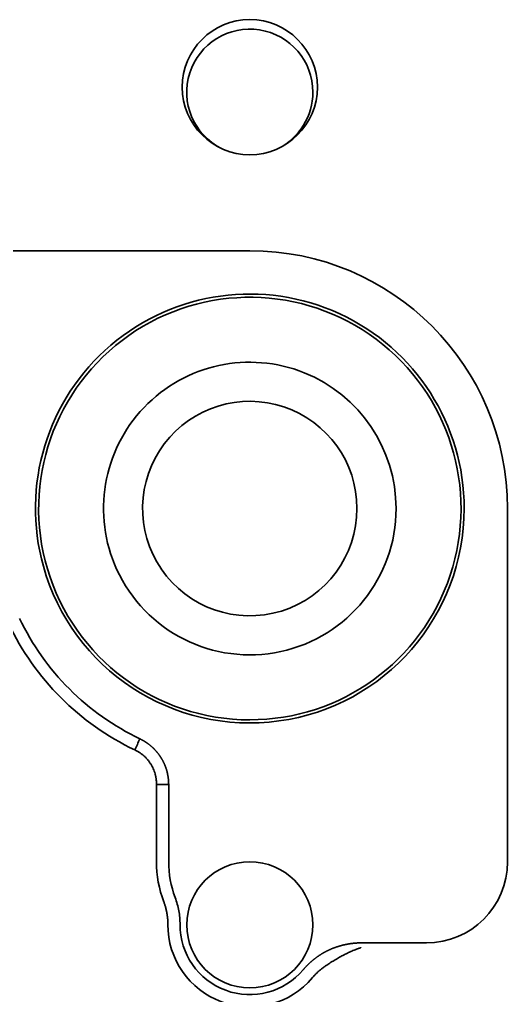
# Model space of a CAD drawing. Extents: x 53 to 4125, y 6244 to 9910.
# Drawn here: x 2239.14 to 2258.49, y 9111.09 to 9149.77 of the extents above; entities that cross this region are included whole.
import ezdxf

# ---------------------------------------------------------------- set-up
doc = ezdxf.new("R2010")
doc.units = 0
doc.header["$LTSCALE"] = 5
doc.layers.add('1', color=7, linetype='CONTINUOUS', true_color=0xffffff)

msp = doc.modelspace()

# ---------------------------------------------------------------- linework, layer by layer
at = {"layer": '1', "color": 7, "linetype": 'Continuous', "lineweight": 35}
for p, q in [((2248.275, 9140.611), (2234.275, 9140.611)), ((2258.493, 9116.393), (2258.493, 9130.393)), ((2244.575, 9116.393), (2244.575, 9119.457)), ((2245.058, 9119.457), (2245.058, 9116.393)), ((2252.684, 9113.176), (2255.275, 9113.176))]:
    msp.add_line(p, q, dxfattribs=at)
for centre, radius in [((2248.275, 9147.093), 2.68), ((2248.275, 9113.893), 2.5)]:
    msp.add_circle(centre, radius, dxfattribs=at)
for centre, radius, start, end in [((2248.275, 9146.893), 2.5, 0, 243.2925), ((2248.275, 9146.893), 2.5, 296.7019, 0), ((2248.275, 9130.393), 10.217, 0, 90), ((2248.275, 9130.393), 8.5, 0, 195.6319), ((2248.276, 9130.391), 8.374, 269.993, 196.5911), ((2248.275, 9130.391), 5.8, 0, 204.4632), ((2248.275, 9130.391), 4.25, 0, 214.3744), ((2248.275, 9130.393), 8.5, 195.6319, 0), ((2248.275, 9130.391), 5.8, 204.4181, 0), ((2248.275, 9130.391), 4.25, 214.3125, 0), ((2248.275, 9130.391), 8.375, 196.5938, 270), ((2248.275, 9130.393), 10.6, 205.5003, 244.4997), ((2248.275, 9130.393), 10.117, 205.5003, 244.4997), ((2249.075, 9116.393), 4.5, 180, 200.6344), ((2249.075, 9116.393), 4.017, 180, 200.6344), ((2255.275, 9116.393), 3.217, 270, 0), ((2248.275, 9113.893), 3.25, 179.7251, 319.876), ((2248.275, 9113.893), 2.767, 179.7251, 319.876)]:
    msp.add_arc(centre, radius, start, end, dxfattribs=at)
for points, degree in [([(2243.712, 9120.826), (2243.781, 9120.971), (2243.85, 9121.116), (2243.92, 9121.261)], 3), ([(2244.575, 9119.457), (2244.578, 9119.896), (2244.111, 9120.639), (2243.712, 9120.826)], 2), ([(2244.575, 9119.457), (2245.058, 9119.457)], 1), ([(2245.025, 9113.909), (2245.028, 9114.373), (2244.864, 9114.807)], 2), ([(2251.282, 9112.269), (2250.99, 9112.074), (2250.76, 9111.799)], 2)]:
    msp.add_open_spline(points, degree=degree, dxfattribs=at)
for points, knots in [([(2243.92, 9121.261), (2243.927, 9121.258), (2243.941, 9121.251), (2243.962, 9121.241), (2243.982, 9121.23), (2244.003, 9121.219), (2244.024, 9121.208), (2244.044, 9121.196), (2244.065, 9121.185), (2244.085, 9121.173), (2244.105, 9121.161), (2244.125, 9121.148), (2244.144, 9121.136), (2244.164, 9121.123), (2244.184, 9121.11), (2244.203, 9121.097), (2244.222, 9121.083), (2244.241, 9121.069), (2244.26, 9121.055), (2244.278, 9121.041), (2244.297, 9121.027), (2244.315, 9121.012), (2244.333, 9120.997), (2244.351, 9120.982), (2244.369, 9120.967), (2244.387, 9120.951), (2244.404, 9120.936), (2244.421, 9120.92), (2244.439, 9120.904), (2244.455, 9120.888), (2244.472, 9120.871), (2244.489, 9120.854), (2244.505, 9120.838), (2244.521, 9120.821), (2244.537, 9120.803), (2244.552, 9120.786), (2244.568, 9120.768), (2244.583, 9120.751), (2244.598, 9120.733), (2244.613, 9120.714), (2244.628, 9120.696), (2244.642, 9120.678), (2244.656, 9120.659), (2244.67, 9120.64), (2244.684, 9120.621), (2244.698, 9120.602), (2244.711, 9120.583), (2244.724, 9120.563), (2244.737, 9120.544), (2244.75, 9120.524), (2244.762, 9120.504), (2244.774, 9120.484), (2244.786, 9120.464), (2244.798, 9120.444), (2244.809, 9120.423), (2244.82, 9120.403), (2244.831, 9120.382), (2244.842, 9120.361), (2244.852, 9120.34), (2244.863, 9120.319), (2244.873, 9120.298), (2244.882, 9120.276), (2244.892, 9120.255), (2244.901, 9120.233), (2244.91, 9120.212), (2244.919, 9120.19), (2244.927, 9120.168), (2244.935, 9120.146), (2244.943, 9120.124), (2244.951, 9120.102), (2244.959, 9120.08), (2244.966, 9120.057), (2244.973, 9120.035), (2244.979, 9120.013), (2244.986, 9119.99), (2244.992, 9119.967), (2244.998, 9119.945), (2245.003, 9119.922), (2245.008, 9119.899), (2245.013, 9119.876), (2245.018, 9119.853), (2245.023, 9119.83), (2245.027, 9119.807), (2245.031, 9119.784), (2245.035, 9119.761), (2245.038, 9119.738), (2245.041, 9119.714), (2245.044, 9119.691), (2245.047, 9119.668), (2245.049, 9119.645), (2245.051, 9119.621), (2245.053, 9119.598), (2245.054, 9119.574), (2245.056, 9119.551), (2245.057, 9119.528), (2245.057, 9119.504), (2245.058, 9119.481), (2245.058, 9119.465), (2245.058, 9119.457)], [0, 0, 0, 0, 0.010418, 0.020835, 0.031252, 0.04167, 0.052087, 0.062504, 0.072921, 0.083338, 0.093755, 0.104172, 0.114589, 0.125006, 0.135423, 0.145839, 0.156256, 0.166673, 0.177089, 0.187506, 0.197922, 0.208339, 0.218755, 0.229171, 0.239588, 0.250004, 0.26042, 0.270837, 0.281253, 0.291669, 0.302085, 0.312501, 0.322917, 0.333334, 0.34375, 0.354166, 0.364582, 0.374998, 0.385414, 0.39583, 0.406246, 0.416662, 0.427078, 0.437494, 0.44791, 0.458326, 0.468742, 0.479158, 0.489574, 0.49999, 0.510406, 0.520822, 0.531238, 0.541654, 0.55207, 0.562486, 0.572902, 0.583319, 0.593735, 0.604151, 0.614567, 0.624983, 0.6354, 0.645816, 0.656232, 0.666649, 0.677065, 0.687481, 0.697898, 0.708314, 0.718731, 0.729148, 0.739564, 0.749981, 0.760398, 0.770814, 0.781231, 0.791648, 0.802065, 0.812482, 0.822899, 0.833316, 0.843733, 0.854151, 0.864568, 0.874985, 0.885403, 0.89582, 0.906238, 0.916656, 0.927073, 0.937491, 0.947909, 0.958327, 0.968745, 0.979163, 0.989582, 1, 1, 1, 1]), ([(2245.316, 9114.977), (2245.38, 9114.807), (2245.428, 9114.63), (2245.493, 9114.271), (2245.509, 9114.089), (2245.508, 9113.907)], [0, 0, 0, 0, 0.5, 0.5, 1, 1, 1, 1]), ([(2250.391, 9112.11), (2250.397, 9112.117), (2250.409, 9112.131), (2250.427, 9112.151), (2250.445, 9112.171), (2250.463, 9112.192), (2250.481, 9112.212), (2250.5, 9112.232), (2250.519, 9112.251), (2250.537, 9112.271), (2250.556, 9112.29), (2250.576, 9112.309), (2250.595, 9112.328), (2250.615, 9112.347), (2250.634, 9112.366), (2250.654, 9112.385), (2250.675, 9112.403), (2250.695, 9112.421), (2250.715, 9112.439), (2250.736, 9112.457), (2250.757, 9112.474), (2250.777, 9112.492), (2250.798, 9112.509), (2250.82, 9112.526), (2250.841, 9112.543), (2250.863, 9112.559), (2250.884, 9112.576), (2250.906, 9112.592), (2250.928, 9112.608), (2250.95, 9112.624), (2250.972, 9112.639), (2250.995, 9112.655), (2251.017, 9112.67), (2251.04, 9112.685), (2251.063, 9112.7), (2251.086, 9112.714), (2251.109, 9112.729), (2251.132, 9112.743), (2251.155, 9112.757), (2251.179, 9112.771), (2251.202, 9112.784), (2251.226, 9112.798), (2251.25, 9112.811), (2251.274, 9112.824), (2251.298, 9112.836), (2251.322, 9112.849), (2251.346, 9112.861), (2251.371, 9112.873), (2251.395, 9112.885), (2251.42, 9112.896), (2251.444, 9112.908), (2251.469, 9112.919), (2251.494, 9112.93), (2251.519, 9112.94), (2251.544, 9112.951), (2251.569, 9112.961), (2251.595, 9112.971), (2251.62, 9112.981), (2251.646, 9112.99), (2251.671, 9113), (2251.697, 9113.009), (2251.722, 9113.018), (2251.748, 9113.026), (2251.774, 9113.034), (2251.8, 9113.043), (2251.826, 9113.05), (2251.852, 9113.058), (2251.878, 9113.066), (2251.905, 9113.073), (2251.931, 9113.08), (2251.957, 9113.086), (2251.984, 9113.093), (2252.01, 9113.099), (2252.037, 9113.105), (2252.063, 9113.111), (2252.09, 9113.116), (2252.116, 9113.122), (2252.143, 9113.127), (2252.17, 9113.131), (2252.197, 9113.136), (2252.224, 9113.14), (2252.25, 9113.144), (2252.277, 9113.148), (2252.304, 9113.152), (2252.331, 9113.155), (2252.358, 9113.158), (2252.385, 9113.161), (2252.412, 9113.164), (2252.44, 9113.166), (2252.467, 9113.168), (2252.494, 9113.17), (2252.521, 9113.171), (2252.548, 9113.173), (2252.575, 9113.174), (2252.602, 9113.175), (2252.63, 9113.175), (2252.657, 9113.176), (2252.675, 9113.176), (2252.684, 9113.176)], [0, 0, 0, 0, 0.010416, 0.020832, 0.031248, 0.041665, 0.052081, 0.062497, 0.072913, 0.083329, 0.093746, 0.104162, 0.114578, 0.124994, 0.13541, 0.145827, 0.156243, 0.166659, 0.177075, 0.187491, 0.197908, 0.208324, 0.21874, 0.229156, 0.239573, 0.249989, 0.260405, 0.270822, 0.281238, 0.291654, 0.302071, 0.312487, 0.322903, 0.33332, 0.343736, 0.354152, 0.364569, 0.374985, 0.385401, 0.395818, 0.406234, 0.416651, 0.427067, 0.437484, 0.4479, 0.458317, 0.468733, 0.47915, 0.489566, 0.499983, 0.510399, 0.520816, 0.531233, 0.541649, 0.552066, 0.562482, 0.572899, 0.583316, 0.593733, 0.604149, 0.614566, 0.624983, 0.635399, 0.645816, 0.656233, 0.66665, 0.677067, 0.687484, 0.697901, 0.708317, 0.718734, 0.729151, 0.739568, 0.749985, 0.760402, 0.770819, 0.781236, 0.791653, 0.802071, 0.812488, 0.822905, 0.833322, 0.843739, 0.854156, 0.864574, 0.874991, 0.885408, 0.895825, 0.906243, 0.91666, 0.927078, 0.937495, 0.947912, 0.95833, 0.968747, 0.979165, 0.989582, 1, 1, 1, 1]), ([(2251.282, 9112.268), (2251.338, 9112.306), (2251.394, 9112.343), (2251.507, 9112.415), (2251.564, 9112.45), (2251.678, 9112.519), (2251.736, 9112.553), (2251.851, 9112.618), (2251.967, 9112.682), (2252.084, 9112.741), (2252.202, 9112.797), (2252.261, 9112.824), (2252.38, 9112.875), (2252.44, 9112.9), (2252.53, 9112.934), (2252.56, 9112.946), (2252.605, 9112.962), (2252.62, 9112.967), (2252.643, 9112.975), (2252.65, 9112.978), (2252.66, 9112.981), (2252.662, 9112.982), (2252.665, 9112.983), (2252.667, 9112.984), (2252.668, 9112.984), (2252.673, 9112.986), (2252.677, 9112.987), (2252.68, 9112.988)], [0, 0, 0, 0, 0.125, 0.125, 0.25, 0.25, 0.375, 0.375, 0.5, 0.625, 0.625, 0.75, 0.75, 0.875, 0.875, 0.9375, 0.9375, 0.96875, 0.96875, 0.984375, 0.984375, 0.988281, 0.990234, 0.990234, 0.992187, 0.992187, 1, 1, 1, 1])]:
    msp.add_open_spline(points, degree=3, knots=knots, dxfattribs=at)

doc.saveas('drawing.dxf')
